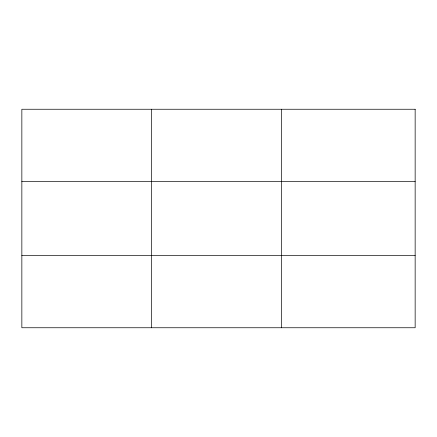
<?xml version="1.0" encoding="UTF-8"?>
<svg xmlns="http://www.w3.org/2000/svg" width="437" height="437" viewBox="0 0 437 437"><rect width="100%" height="100%" fill="white"/><g stroke="black" fill="none" stroke-linecap="round" stroke-linejoin="round"><path stroke-width="0.66" d="M151.639 327.75L151.639 109.25M281.428 327.75L281.428 109.25M21.85 181.355L415.15 181.355M21.85 255.645L415.15 255.645M415.15 109.25L21.85 109.25L21.85 327.75L415.15 327.75L415.15 109.25"/></g></svg>
